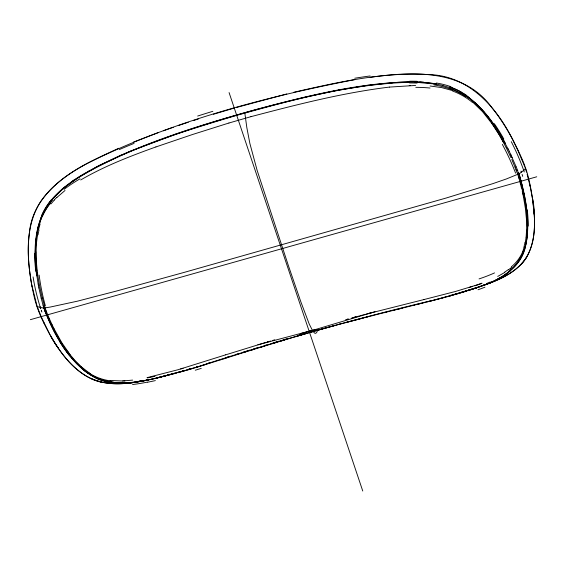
<?xml version="1.0" encoding="UTF-8"?>
<svg xmlns="http://www.w3.org/2000/svg" width="565" height="565" viewBox="0 0 565 565"><rect width="100%" height="100%" fill="white"/><g stroke="black" fill="none" stroke-linecap="round" stroke-linejoin="round"><path stroke-width="0.85" d="M35.235 253.374L35.793 241.227M527.597 225.965L526.375 241.41M36.591 242.081C35.03 260.875 37.827 279.753 42.269 297.995M36.591 242.081L37.523 234.779M35.793 241.234L37.361 230.704A82.377 75.004 -47.3 0 1 38.597 225.28M526.114 237.166L526.679 228.387L526.474 219.418M526.114 237.166L525.288 242.456M526.375 241.403L525.45 245.916A82.377 67.786 31.6 0 1 524.165 250.493L522.816 254.031M38.491 229.877L40.108 223.888M38.66 225.294L40.567 219.333A64.085 58.633 -46.5 0 1 42.015 215.943M524.023 247.675L524.313 246.637M524.023 247.675L522.689 251.637M522.816 254.024L522.222 255.387M334.346 325.631L317.7 330.13L316.76 332.347L315.842 333.279L314.917 333.329L312.925 331.394L309.182 323.936L300.983 302.219L288.546 266.08L257.132 170.376L249.864 143.432L246.827 127.577L244.793 112.831M527.583 255.444C534.659 242.088 535.161 226.424 534.073 211.67M50.885 203.979L54.247 200.144M51.923 199.742L53.456 197.948M53.456 197.955L63.767 188.011L77.723 177.841M520.994 264.477L522.067 263.297M520.994 264.477C512.723 273.1 501.713 278.361 490.766 282.719M57.009 197.355L65.01 190.49M511.869 267.118L510.237 268.509M510.576 270.614L509.814 271.242M509.807 271.249L506.925 273.446M510.244 268.502L508.507 269.865M519.03 174.486L518.917 174.069L525.57 168.928L525.026 167.438M37.721 306.371L37.226 306.717L41.351 317.092L49.854 334.501M521.834 184.472L519.15 174.041M506.925 273.453L506.169 273.976M506.169 273.983L500.936 277.281M519.857 176.548C525.951 198.47 530.514 222.017 525.853 244.73C522.3 265.924 502.483 278.948 483.485 285.367M77.525 177.77C64.339 186.259 51.641 196.691 44.183 210.766C33.836 230.647 33.822 254.066 36.683 275.777M77.723 177.841L96.368 167.056L120.769 155.417M504.792 272.429L497.716 276.44M80.71 179.96C104.412 166.131 130.134 156.194 155.898 146.942M88.352 171.421L89.644 170.694M496.762 279.541L497.942 278.933M495.569 280.134L496.762 279.541M495.569 280.141L490.681 282.408M118.699 148.277C90.195 161.413 59.184 174.995 40.638 201.55C25.941 224.439 26.703 253.226 30.785 279.152M121.341 154.994L99.949 165.058L84.1 173.716A205.328 203.421 -53.6 0 0 77.525 177.749M120.769 155.417L132.323 150.325M121.955 154.902C164.945 135.974 210.039 122.33 255.232 109.73C305.729 96.283 357.038 83.168 409.547 81.847M132.669 150.368L175.715 134.23M518.847 173.865L506.388 178.95L492.864 183.639L446.159 198.025L184.112 272.408L116.757 290.968L77.589 301.138L50.236 307.056L43.823 308.059L43.35 306.746M487.383 283.814L482.524 285.721M133.502 142.069L158.32 132.584M483.245 285.226C511.127 277.189 529.567 254.822 527.322 225.555C527.654 208.421 522.71 189.713 518.917 174.077M490.759 282.719L473.131 288.842M482.524 285.728L481.267 286.187M50.426 323.681L44.861 310.559L53.449 329.261L63.4 346.465L72.412 358.471L83.493 369.446A85.605 76.833 -50.5 0 0 87.575 372.582C104.765 385.394 127.612 384.009 147.507 379.955M481.267 286.194L480.384 286.512M481.98 283.157L478.491 284.4M480.384 286.519L478.174 287.31M478.611 287.154L479.056 286.999M163.32 130.783L173.3 127.287M155.905 146.942L192.39 134.548L228.924 123.022M478.167 287.31L467.799 290.749M478.491 284.4L476.168 285.198M175.715 134.23C218.019 119.787 261.094 107.569 304.606 97.328M45.073 310.559L44.254 308.186L44.699 310.609L43.392 306.287M476.401 287.712L448.243 296.406M476.62 287.853L453.61 294.923M178.293 125.571L188.315 122.224M476.175 285.191L455.432 291.484L423.877 299.584M193.329 120.585L198.357 118.975M225.647 354.841L178.145 369.701L147.013 377.667M225.647 354.848L266.567 342.213M472.707 286.335L469.317 287.408M228.083 356.96L230.259 356.275M226.198 357.56L228.352 356.882M235.337 354.672L239.129 353.492M223.634 358.86L245.697 351.917M242.441 352.44L249.892 350.109M220.64 359.792L226.078 358.083M245.365 352.016L270.564 344.191M215.201 361.487L220.873 359.728M251.213 350.187L253.904 349.347M253.353 349.029L257.548 347.722M208.28 363.168L210.427 362.504M209.77 363.182L215.357 361.452M264.258 345.646L266.772 344.869M260.613 347.256L264.83 345.957M206.31 364.256L209.848 363.168M206.776 364.121L198.922 366.523M203.781 365.047L205.434 364.531M472.566 289.019L467.453 290.572M272.831 343.004L277.662 341.535M196.719 366.734L197.941 366.36M268.919 344.685L275.889 342.545M271.998 343.753L290.036 338.287M200.716 365.781C276.313 341.288 352.708 319.373 430.022 300.99M202.567 365.407L189.932 369.037M466.28 291.222L457.078 293.941M277.132 341.684L279.294 341.034M199.657 366.304L194.734 367.801M198.428 366.685L195.97 367.434M213.443 114.264L233.571 108.289M371.827 312.636L314.896 329.692L257.831 344.805M282.691 340.01L286.879 338.746M278.969 341.627L284.499 339.946M188.067 369.348L190.638 368.578M195.278 367.631L188.258 369.729M228.924 123.022L250.952 116.658M192.277 368.542L155.184 378.345M180.638 368.973L183.138 368.232M289.845 338.336L312.184 331.789M188.406 369.694L189.812 369.277L179.804 372.18M297.96 335.44L300.121 334.805M295.573 336.641L306.647 333.392M182.184 371.085L184.388 370.435M465.744 291.074L466.881 290.735M299.457 335.003L301.978 334.268M303.659 333.774L306.173 333.039M186.994 370.103L155.156 378.557M464.197 291.533C486.197 284.513 511.396 278.354 525.676 258.636C536.764 240.909 535.302 218.853 532.562 198.979C531.128 189.558 529.32 180.15 526.587 171.004M269.025 341.493L267.386 341.98L270.663 341.027M464.034 291.568L465.172 291.236M272.302 340.547L274.76 339.826M311.216 331.577L313.745 330.85M315.425 330.37L317.947 329.642M178.462 372.151L180.284 371.629M310.771 332.185L339.883 324.141M458.533 293.143L463.392 291.766M460.63 292.543L462.332 292.056M236.467 107.491L286.752 93.96M30.341 319.677L536.75 176.788M178.526 372.547L177.904 372.723M454.945 294.549L455.312 294.45M173.617 373.522L174.825 373.19M351.487 318.152L359.601 315.899M453.773 294.873L446.894 296.773M452.268 295.304L449.585 296.039M171.809 374.03L173.017 373.691M176.259 373.183L152.388 379.172L133.262 382.371M250.952 116.665C296.597 104.673 342.524 92.815 389.455 87.088M300.679 333.583L314.896 329.692M454.465 294.266L456.908 293.595M360.413 315.68L362.85 315.016M363.662 314.797L365.287 314.352M448.772 296.06L424.824 302.508M167.466 375.216L171.153 374.214M447.346 296.646L441.837 298.122M167.551 375.188L168.773 374.856M366.099 314.133L423.877 299.584M367.716 313.695L375.033 311.746M450.369 295.368L452.826 294.711M445.729 297.077L440.651 298.433M44.148 308.024L43.788 306.703M338.689 324.444L367.709 316.852M345.42 322.657L363.429 317.954M440.742 298.405L435.905 299.676M163.885 376.156L165.722 375.676M438.285 299.055L439.464 298.751M434.718 299.98L437.239 299.323M166.732 375.414L156.385 378.041M435.481 299.775L427.507 301.83M366.537 317.142L373.479 315.362M430.721 301.011L432.317 300.601M371.989 315.757L377.604 314.317M160.813 376.947L162.042 376.636M381.424 313.363L395.027 309.966M377.427 314.373L381.721 313.278M422.924 302.981L414.046 305.22M422.14 303.186L425.671 302.282M408.629 306.576L414.639 305.058M384.094 312.692L386.827 312.014M416.744 304.542L419.442 303.871M398.141 309.175L402.231 308.158M394.045 310.192L409.095 306.442M158.362 377.561L160.206 377.102M156.519 378.006L157.748 377.71M293.934 92.201C337.919 82.278 382.865 71.819 428.27 74.573C469.211 75.18 497.906 108.381 514.249 142.74M151.293 379.228L155.537 378.239M153.454 378.727L154.683 378.444M304.606 97.328L333.414 91.156M151.01 379.284L152.847 378.875M101.192 382.053C117.485 385.768 134.329 382.851 150.403 379.426M150.551 379.39C129.555 383.946 105.803 387.576 86.304 376.099C70.364 366.523 59.212 350.999 50.179 335.094M147.359 380.075L149.181 379.687M519.461 176.704L519.03 174.479M333.414 91.149L338.936 90.089M147.465 380.174C127.478 384.249 104.525 385.655 87.257 372.78A85.774 76.988 -50.1 0 1 83.154 369.637C64.904 354.241 53.463 332.432 44.699 310.609M338.936 90.089L367.864 85.336L392.943 82.66M354.771 79.637C263.481 97.399 171.951 121.341 88.324 162.861C60.54 177.135 32.198 199.664 29.366 233.147C26.696 253.833 29.345 274.795 33.787 295.05C36.824 309.352 43.124 322.431 50.532 335.709M370.103 77.334C412.175 71.43 463.978 68.739 491.875 107.611C504.792 123.664 514.666 141.956 522.837 160.813C524.384 164.288 525.266 167.346 526.453 170.574M130.6 382.915L132.485 382.675M132.641 380.111L122.358 380.98M389.455 87.088L415.671 85.442M133.262 382.364L119.78 383.006M394.589 82.547C410.734 81.565 427.189 81.579 442.96 85.583M123.622 380.923L124.893 380.852M409.23 85.598L410.501 85.548M122.358 380.98L110.083 380.478M409.519 82.292C350.985 83.966 293.991 99.447 237.879 115.041C185.306 130.572 132.238 146.9 84.326 174.084A205.935 203.16 -49.8 0 0 77.772 178.166C64.622 186.563 52.001 196.987 44.571 210.992C34.281 230.817 34.281 254.144 37.128 275.784M119.773 383.006L113.268 382.569M415.113 82.059L416.045 82.087M417.076 81.946L426.723 82.547L436.364 83.867M417.027 82.384L433.864 83.903M114.73 382.717L115.098 382.752M430.064 85.986L441.625 87.596L452.664 90.619M525.083 168.85L525.57 168.928L526.524 172.099M442.96 85.59L449.486 87.561M91.12 378.592C76.621 371.812 65.724 359.368 56.966 346.288M92.985 376.262L88.359 373.437A82.377 73.888 -45.8 0 1 84.227 370.414L76.918 363.804L69.417 355.251M460.948 92.406L462.89 93.529M460.715 92.808L462.65 93.931M89.383 373.02L90.336 373.613M89.383 373.027L81.205 366.763M468.159 97.018C484.29 108.974 495.978 125.854 505.407 143.348M467.884 97.399C483.951 109.328 495.597 126.157 504.997 143.595M469.522 98.303L471.217 99.617M471.217 99.624L474.438 102.329M472.46 101.905L482.454 111.559L492.567 124.42M81.205 366.763L75.512 361.134L70.265 354.933M478.576 106.213L482.333 110.133M482.333 110.14L484.141 112.16M484.141 112.167L493.415 124.088M485.9 114.229L489.276 118.445M70.272 354.933L61.719 342.56L54.035 328.717M67.475 351.211L68.16 352.15M492.567 124.413L499.291 134.936L506.205 147.649M59.897 341.451L55.575 333.922M502.949 139.308L508.394 149.598M502.878 141.278L503.168 141.801M55.582 333.922L54.261 331.45M54.261 331.457L52.637 328.272M508.006 148.807L508.203 149.195M506.205 147.649L510.93 157.593M54.035 328.717L52.051 324.656M52.644 328.279L50.419 323.681M508.394 149.584L509.157 151.152M43.964 308.151L37.226 306.717L32.064 286.144M509.164 151.145L515.958 166.364M52.051 324.656L49.24 318.476M510.626 154.189L511.148 155.304M43.915 322.792L44.211 323.42M517.385 149.209L524.595 166.28M511.925 156.985L512.18 157.55M511.777 159.478L512.01 160.022M512.243 160.559L515.167 167.572M49.24 318.476L46.394 311.52M515.958 166.357L516.982 168.928M515.167 167.572L516.622 171.329M517.109 169.246L517.724 170.856M46.394 311.527L46.238 311.124M516.007 169.719L516.219 170.256M46.217 311.061L46.04 310.595M517.724 170.849L517.964 171.499M519.08 173.794L518.642 172.629M518.649 173.999L518.218 172.834M45.165 308.186L45.942 310.326M516.827 171.866L517.024 172.403M41.273 310.284L41.443 310.778M518.331 172.459L518.515 172.989M517.123 172.664L517.37 173.342M40.532 308.059L40.765 308.787M518.684 173.427L518.84 173.879M518.762 173.667L518.522 172.982M517.71 174.274L517.42 173.469M520.951 171.131L521.318 172.156M41.796 311.725L41.916 312.042M229.079 92.575L362.758 491.02M40.277 307.19L40.157 306.816M40.44 307.713L40.398 307.586A3.037 2.705 -53.6 0 1 40.334 307.395L40.32 307.339M41.633 311.273L41.619 311.23A1.9 1.688 -53.6 0 0 41.535 311.011M522.343 175.185L522.109 174.43M518.529 176.909L518.698 177.452M518.508 176.845L517.964 175.086M522.71 176.386L522.491 175.666M44.939 307.522L42.269 297.995M518.698 177.452L518.917 178.201M43.399 306.294L43.053 305.142M43.06 305.142L41.181 298.179M518.952 178.335L519.263 179.423M519.419 179.96L521.799 189.211M527.145 174.267L530.302 186.98L532.661 199.671M520.45 183.766L520.591 184.31M521.841 184.465L523.96 193.731M41.181 298.186L38.886 287.924M522.378 186.641L522.554 187.368M522.18 190.843L522.3 191.387M529.857 184.967L530.161 186.309M522.42 191.93L523.338 196.295M522.78 193.562L522.893 194.113M523.967 193.724L524.08 194.311M524.08 194.304L524.193 194.883M524.2 194.876L524.694 197.446M523.345 196.288L525.372 208.323L526.474 219.425M38.886 287.931L38.462 285.721M524.638 197.121L525.196 200.264M38.462 285.728L38.159 284.047M38.159 284.047L36.718 274.774M525.203 200.257L525.718 203.449M525.725 203.442L526.29 207.412M526.29 207.404L526.587 209.77M36.718 274.774L36.259 270.995M522.004 263.248A63.188 51.895 27.6 0 0 527.583 255.444A63.195 51.959 29.6 0 1 522.131 263.346M532.929 199.685A201.599 163.504 35.5 0 1 534.328 211.698M514.15 142.768A236.191 190.384 36.7 0 1 517.286 149.231M32.007 286.165A236.191 210.83 -52.6 0 1 30.729 279.166M58.52 348.471A199.41 178.074 -51.7 0 1 50.617 335.652M101.142 382.201A63.188 56.436 -43 0 1 91.071 378.684M70.456 356.374A169.888 151.936 -50.9 0 1 60.116 341.295M93.253 376.445A64.085 57.383 -43.7 0 0 96.276 377.964A64.085 57.319 -42.9 0 1 93.282 376.389M113.155 383.049A64.064 57.27 -42.5 0 1 96.107 378.26M490.3 281.963A156.251 117.739 11.6 0 1 487.002 283.348M500.858 277.203A107.95 86.276 18.8 0 1 497.864 278.842M510.598 270.19A64.064 52.474 24.8 0 0 520.866 258.149A64.085 52.806 29.6 0 0 522.23 255.394M527.251 209.82A172.106 140.706 33.9 0 1 528.204 226.085M491.684 123.142A169.888 138.22 35.9 0 1 502.101 139.612M474.374 102.399A82.377 68.739 34.3 0 1 478.506 106.276M466.429 96.227A64.085 54.049 34.1 0 1 469.444 98.402M449.288 88.345A64.064 54.388 34 0 1 466.054 96.777M71.91 181.527A156.251 153.553 -48.8 0 1 75.202 179.267M61.733 189.649A107.95 103.395 -44.2 0 1 64.721 187.128M41.492 215.752A64.064 59.918 -44.4 0 1 51.577 199.452M40.489 219.319A64.085 58.795 -46.1 0 1 41.859 215.894M35.757 271.108A172.106 155.269 -49.4 0 1 34.62 253.445M110.005 380.789A57.948 51.655 -40 0 1 90.238 373.755M147.387 382.124A160.651 132.648 -27.4 0 1 132.528 384.532M494.559 272.902A152.197 111.256 7.5 0 1 479.056 278.905M508.274 269.646A76.656 61.578 17.3 0 1 504.545 272.175M522.745 251.658A57.92 47.347 21.7 0 1 511.459 266.751M524.991 242.357A85.308 69.446 36.5 0 1 524.066 246.545M452.558 91.007A57.941 49.798 33.8 0 1 472.178 102.23M415.805 87.342A160.644 149.118 42.9 0 1 430.029 88.02M64.142 189.339A152.19 150.954 -49.1 0 1 80.053 178.808M54.148 200.059A75.59 72.355 -41.4 0 1 56.917 197.256M39.437 223.726A57.92 54.734 -42.2 0 1 50.229 203.464M38.032 234.814A85.308 76.049 -51 0 1 39.013 229.948M101.248 381.898A63.195 56.189 -40.8 0 1 91.177 378.493M56.896 346.345A201.606 180.221 -50.9 0 1 50.44 335.772M532.421 199.664A199.417 161.279 36 0 1 534.059 214.234M142.924 380.393A156.251 125.437 -27.5 0 1 139.103 381.008M130.353 382.519A107.943 92.413 -32.5 0 1 126.617 382.78M113.36 382.152A64.064 56.556 -37.7 0 1 96.382 377.759M88.366 373.43A82.377 73.874 -45.3 0 1 84.234 370.4M69.276 355.364A172.106 154.273 -48.5 0 1 59.706 341.571M36.774 270.875A169.888 152.289 -51.3 0 1 35.765 251.7M37.424 230.711A82.377 74.884 -47.6 0 1 38.717 225.301M42.424 216.098A64.064 58.866 -45.9 0 1 52.404 200.123M419.753 81.96A156.244 145.855 48.6 0 1 423.602 82.2M432.373 83.359A107.943 97.258 38.6 0 1 436.131 83.973M449.634 86.975A64.064 55.829 34.9 0 1 466.867 95.57M466.563 96.022A64.078 54.282 34 0 1 469.6 98.204M474.501 102.265A82.377 68.916 34.2 0 1 478.647 106.149M494.304 123.65A172.106 141.716 35 0 1 503.811 139.011M354.742 78.238A521.008 439.259 -33.7 0 1 370.124 75.957M197.658 116.044A700.077 407.372 -19.9 0 1 212.85 111.305M119.307 149.584A521.001 444.422 -19.4 0 1 134.067 143.404M201.246 368.387A521.22 123.262 -18.1 0 1 195.271 370.209M154.972 376.297A215.081 163.864 -25.2 0 1 147.387 377.921M155.368 380.598A214.559 168.102 -26.1 0 1 147.592 382.208M481.804 283.39A215.399 154.803 7.8 0 1 475.003 285.798M484.925 287.197A215.957 159.062 9.4 0 1 478.011 289.767M502.327 144.372A228.105 175.609 40.1 0 1 515.605 173.158M462.587 94.044A61.013 51.563 34.5 0 1 467.806 97.505M450.503 88.564A62.87 54.311 34.8 0 1 460.51 93.204M433.828 84.877A81.925 72.341 35.9 0 1 450.376 89.044M409.561 82.949A207.249 194.713 51 0 1 417.048 83.076M40.546 308.123A228.204 203.866 -52.5 0 1 33.081 276.899M45.377 305.856A228.641 198.322 -60 0 1 39.147 275.099M409.512 81.233A207.913 196.669 55.7 0 1 417.055 81.296M436.42 83.013A81.056 73.337 38.9 0 1 451.061 86.749M450.905 87.307A63.273 55.49 35.5 0 1 461.153 92.01M462.954 93.416A61.324 52.044 34.5 0 1 468.237 96.912M511.261 141.638A228.535 184.098 36.8 0 1 524.264 171.937M348.245 319.048L345.808 319.734L348.238 319.055M355.547 317.022L353.111 317.692L355.547 317.022M457.191 293.51L456.033 293.828L457.191 293.51"/></g></svg>
